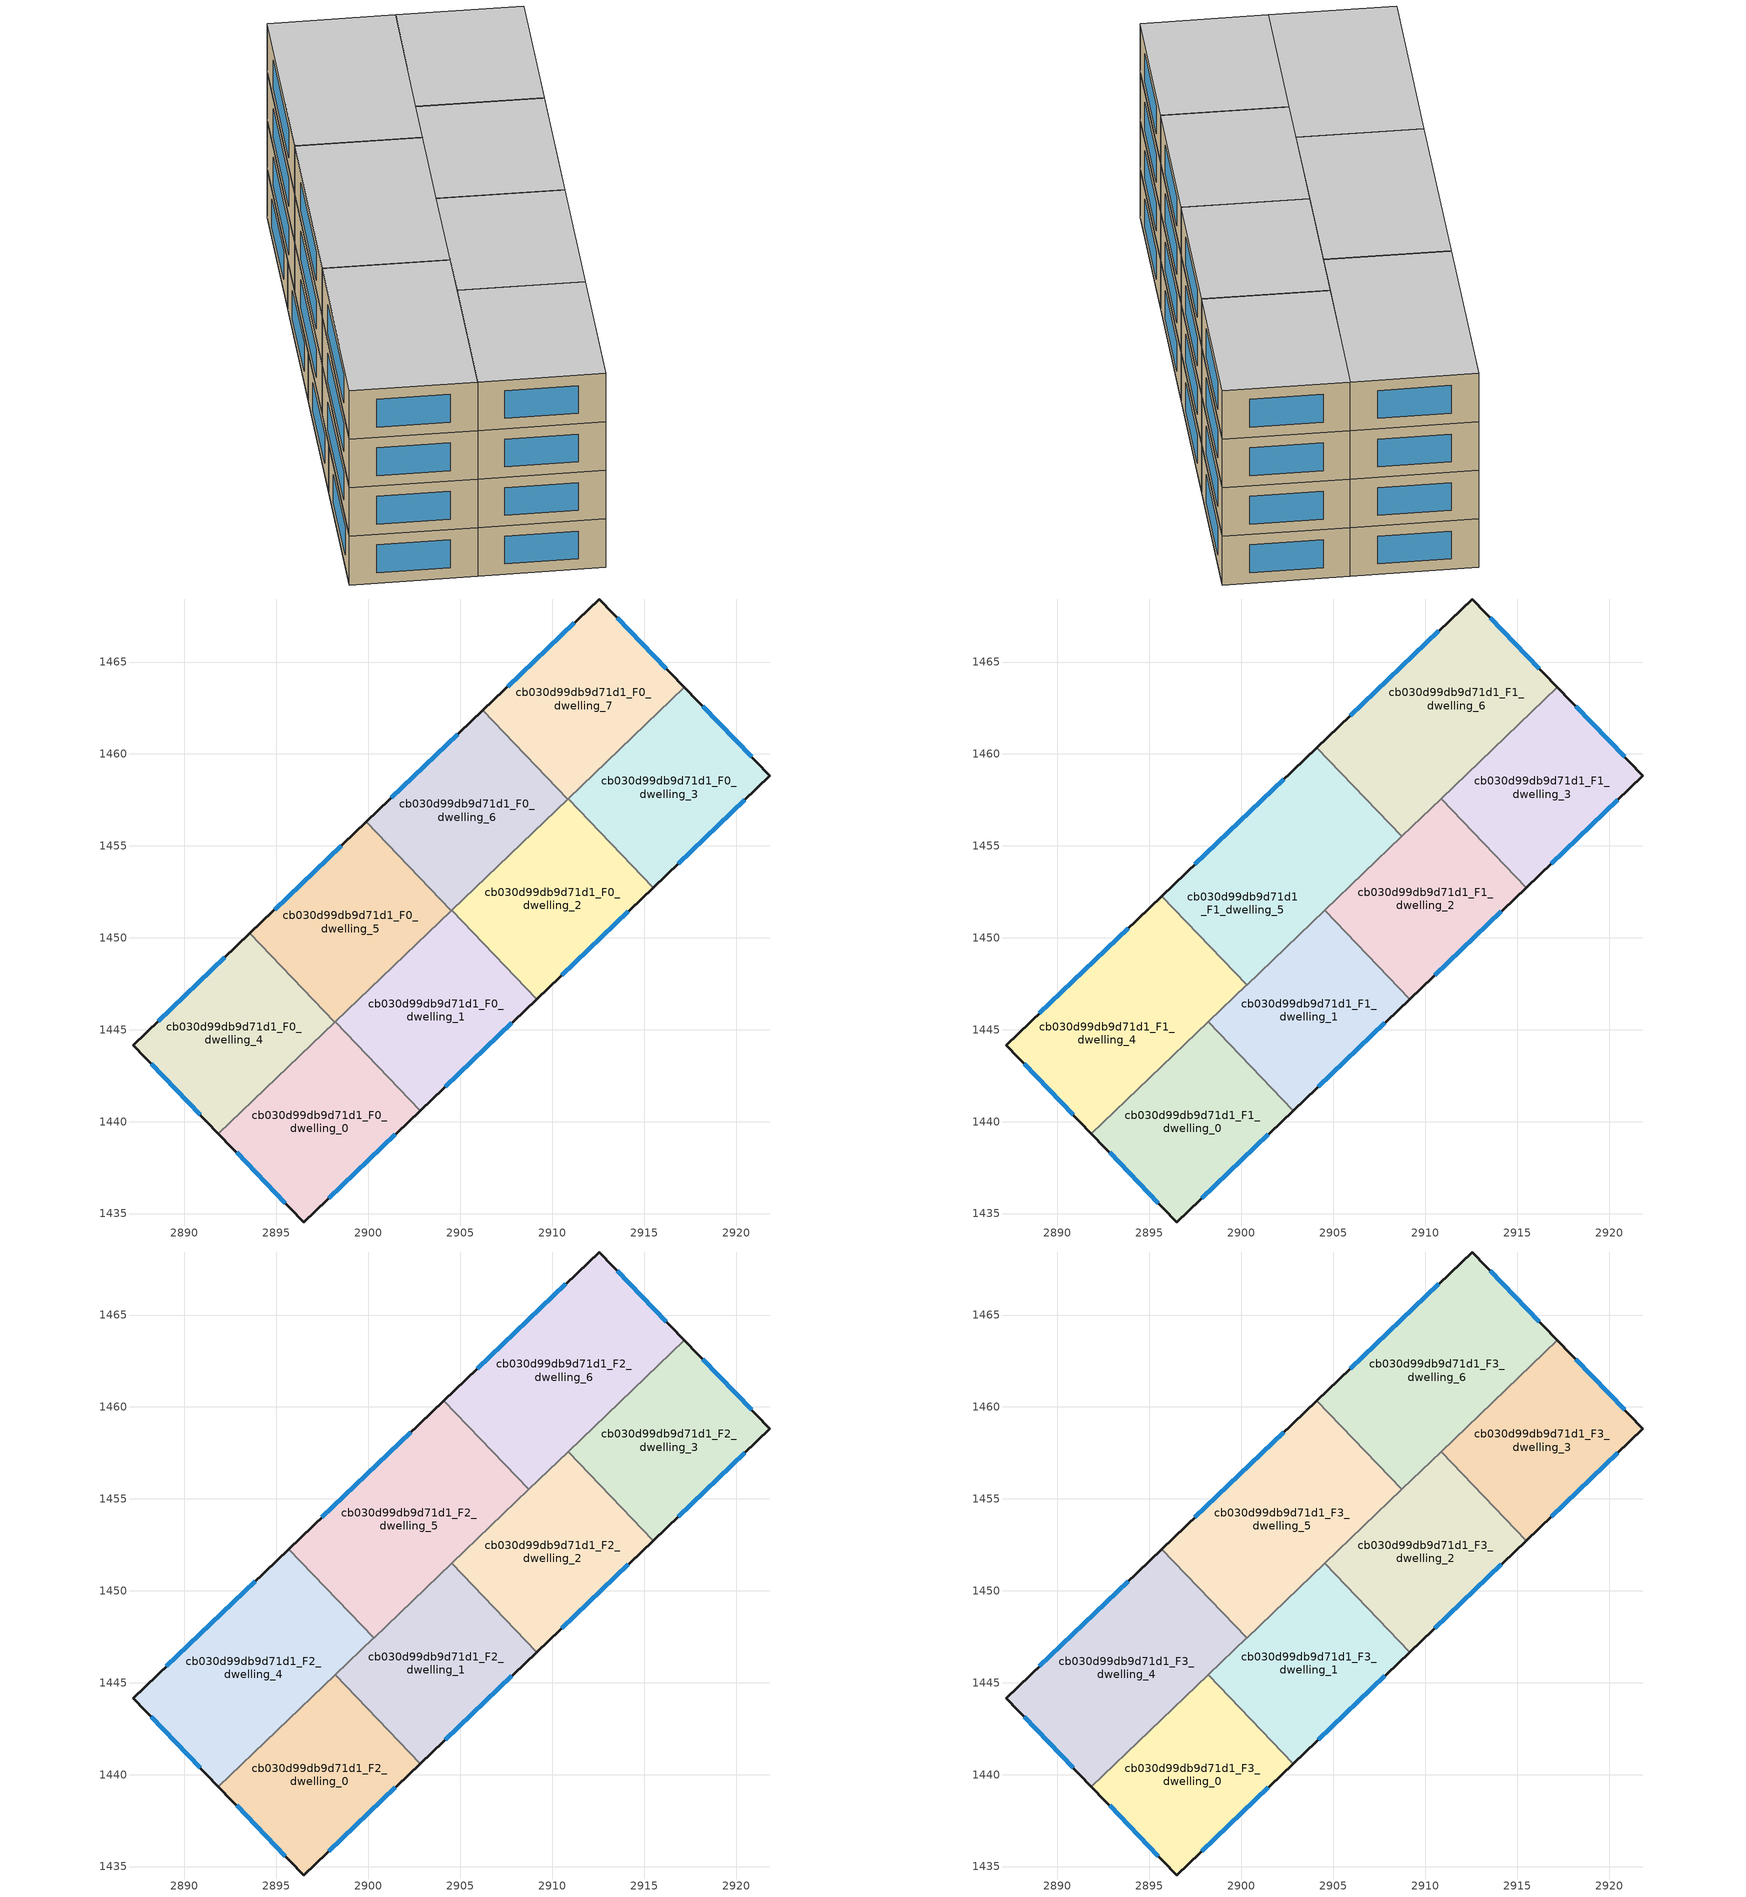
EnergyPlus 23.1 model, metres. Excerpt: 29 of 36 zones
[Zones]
cb030d99db9d71d1_F0_dwelling_0
 floor ground (EU_floor_Construction): 2898.2,1445.43 2902.82,1440.6 2896.48,1434.54 2891.85,1439.35 z0
 wall outside (EU_wall_Construction): 2891.85,1439.35 2896.48,1434.54 2902.82,1440.6 z0:3
 wall to cb030d99db9d71d1_F0_dwelling_1 (EU_wall_Construction): 2902.82,1440.6 2898.2,1445.43 z0:3
 wall to cb030d99db9d71d1_F0_dwelling_4 (EU_wall_Construction): 2898.18,1445.41 2891.85,1439.35 z0:3
 wall to cb030d99db9d71d1_F0_dwelling_5 (EU_wall_Construction): 2898.2,1445.43 2898.18,1445.41 z0:3
 window (EU_Window_Construction): 2897.84,1435.84 2901.46,1439.3 / 2892.84,1438.32 2895.49,1435.57 z0.64:2.36
cb030d99db9d71d1_F0_dwelling_1
 floor ground (EU_floor_Construction): 2904.53,1451.5 2909.16,1446.67 2902.82,1440.6 2898.2,1445.43 z0
 wall outside (EU_wall_Construction): 2902.82,1440.6 2909.16,1446.67 z0:3
 wall to cb030d99db9d71d1_F0_dwelling_2 (EU_wall_Construction): 2909.16,1446.67 2904.53,1451.5 z0:3
 wall to cb030d99db9d71d1_F0_dwelling_5 (EU_wall_Construction): 2904.51,1451.48 2898.2,1445.43 z0:3
 wall to cb030d99db9d71d1_F0_dwelling_6 (EU_wall_Construction): 2904.53,1451.5 2904.51,1451.48 z0:3
 window (EU_Window_Construction): 2904.17,1441.9 2907.8,1445.37 z0.64:2.36
cb030d99db9d71d1_F0_dwelling_2
 floor ground (EU_floor_Construction): 2910.87,1457.56 2915.49,1452.73 2909.16,1446.67 2904.53,1451.5 z0
 wall outside (EU_wall_Construction): 2909.16,1446.67 2915.49,1452.73 z0:3
 wall to cb030d99db9d71d1_F0_dwelling_3 (EU_wall_Construction): 2915.49,1452.73 2910.87,1457.56 z0:3
 wall to cb030d99db9d71d1_F0_dwelling_6 (EU_wall_Construction): 2910.85,1457.54 2904.53,1451.5 z0:3
 wall to cb030d99db9d71d1_F0_dwelling_7 (EU_wall_Construction): 2910.87,1457.56 2910.85,1457.54 z0:3
 window (EU_Window_Construction): 2910.51,1447.97 2914.14,1451.43 z0.64:2.36
cb030d99db9d71d1_F0_dwelling_3
 floor ground (EU_floor_Construction): 2917.2,1463.62 2921.84,1458.8 2915.49,1452.73 2910.87,1457.56 z0
 wall outside (EU_wall_Construction): 2915.49,1452.73 2921.84,1458.8 2917.2,1463.62 z0:3
 wall to cb030d99db9d71d1_F0_dwelling_7 (EU_wall_Construction): 2917.2,1463.62 2910.87,1457.56 z0:3
 window (EU_Window_Construction): 2920.85,1459.83 2918.19,1462.59 / 2916.85,1454.03 2920.48,1457.5 z0.64:2.36
cb030d99db9d71d1_F0_dwelling_4
 floor ground (EU_floor_Construction): 2893.55,1450.24 2898.18,1445.41 2891.85,1439.35 2887.21,1444.17 z0
 wall outside (EU_wall_Construction): 2893.55,1450.24 2887.21,1444.17 2891.85,1439.35 z0:3
 wall to cb030d99db9d71d1_F0_dwelling_5 (EU_wall_Construction): 2898.18,1445.41 2893.55,1450.24 z0:3
 window (EU_Window_Construction): 2888.2,1443.13 2890.85,1440.38 / 2892.19,1448.94 2888.57,1445.47 z0.64:2.36
cb030d99db9d71d1_F0_dwelling_5
 floor ground (EU_floor_Construction): 2899.89,1456.3 2904.51,1451.48 2898.18,1445.41 2893.55,1450.24 z0
 wall outside (EU_wall_Construction): 2899.89,1456.3 2893.55,1450.24 z0:3
 wall to cb030d99db9d71d1_F0_dwelling_6 (EU_wall_Construction): 2904.51,1451.48 2899.89,1456.3 z0:3
 window (EU_Window_Construction): 2898.53,1455.01 2894.91,1451.54 z0.64:2.36
cb030d99db9d71d1_F0_dwelling_6
 floor ground (EU_floor_Construction): 2906.23,1462.37 2910.85,1457.54 2904.51,1451.48 2899.89,1456.3 z0
 wall outside (EU_wall_Construction): 2906.23,1462.37 2899.89,1456.3 z0:3
 wall to cb030d99db9d71d1_F0_dwelling_7 (EU_wall_Construction): 2910.85,1457.54 2906.23,1462.37 z0:3
 window (EU_Window_Construction): 2904.87,1461.07 2901.25,1457.6 z0.64:2.36
cb030d99db9d71d1_F0_dwelling_7
 floor ground (EU_floor_Construction): 2912.55,1468.43 2917.2,1463.62 2910.85,1457.54 2906.23,1462.37 z0
 wall outside (EU_wall_Construction): 2917.2,1463.62 2912.55,1468.43 2906.23,1462.37 z0:3
 window (EU_Window_Construction): 2916.2,1464.65 2913.55,1467.4 / 2911.2,1467.13 2907.58,1463.67 z0.64:2.36
cb030d99db9d71d1_F1_dwelling_0
 floor to cb030d99db9d71d1_F0_dwelling_0 (EU_floor_Construction): 2898.2,1445.43 2902.82,1440.6 2896.48,1434.54 2891.85,1439.35 z3
 wall outside (EU_wall_Construction): 2891.85,1439.35 2896.48,1434.54 2902.82,1440.6 z3:6
 wall to cb030d99db9d71d1_F1_dwelling_1 (EU_wall_Construction): 2902.82,1440.6 2898.2,1445.43 z3:6
 wall to cb030d99db9d71d1_F1_dwelling_4 (EU_wall_Construction): 2898.2,1445.43 2891.85,1439.35 z3:6
 window (EU_Window_Construction): 2897.84,1435.84 2901.46,1439.3 / 2892.84,1438.32 2895.49,1435.57 z3.64:5.36
cb030d99db9d71d1_F1_dwelling_1
 floor to cb030d99db9d71d1_F0_dwelling_1 (EU_floor_Construction): 2904.53,1451.5 2909.16,1446.67 2902.82,1440.6 2898.2,1445.43 z3
 wall outside (EU_wall_Construction): 2902.82,1440.6 2909.16,1446.67 z3:6
 wall to cb030d99db9d71d1_F1_dwelling_2 (EU_wall_Construction): 2909.16,1446.67 2904.53,1451.5 z3:6
 wall to cb030d99db9d71d1_F1_dwelling_5 (EU_wall_Construction): 2904.53,1451.5 2900.29,1447.43 z3:6
 wall to cb030d99db9d71d1_F1_dwelling_4 (EU_wall_Construction): 2900.29,1447.43 2898.2,1445.43 z3:6
 window (EU_Window_Construction): 2904.17,1441.9 2907.8,1445.37 z3.64:5.36
cb030d99db9d71d1_F1_dwelling_2
 floor to cb030d99db9d71d1_F0_dwelling_2 (EU_floor_Construction): 2910.87,1457.56 2915.49,1452.73 2909.16,1446.67 2904.53,1451.5 z3
 wall outside (EU_wall_Construction): 2909.16,1446.67 2915.49,1452.73 z3:6
 wall to cb030d99db9d71d1_F1_dwelling_3 (EU_wall_Construction): 2915.49,1452.73 2910.87,1457.56 z3:6
 wall to cb030d99db9d71d1_F1_dwelling_6 (EU_wall_Construction): 2910.87,1457.56 2908.74,1455.52 z3:6
 wall to cb030d99db9d71d1_F1_dwelling_5 (EU_wall_Construction): 2908.74,1455.52 2904.53,1451.5 z3:6
 window (EU_Window_Construction): 2910.51,1447.97 2914.14,1451.43 z3.64:5.36
cb030d99db9d71d1_F1_dwelling_3
 floor to cb030d99db9d71d1_F0_dwelling_3 (EU_floor_Construction): 2917.2,1463.62 2921.84,1458.8 2915.49,1452.73 2910.87,1457.56 z3
 wall outside (EU_wall_Construction): 2915.49,1452.73 2921.84,1458.8 2917.2,1463.62 z3:6
 wall to cb030d99db9d71d1_F1_dwelling_6 (EU_wall_Construction): 2917.2,1463.62 2910.87,1457.56 z3:6
 window (EU_Window_Construction): 2920.85,1459.83 2918.19,1462.59 / 2916.85,1454.03 2920.48,1457.5 z3.64:5.36
cb030d99db9d71d1_F1_dwelling_4
 floor to cb030d99db9d71d1_F0_dwelling_4 (EU_floor_Construction): 2893.55,1450.24 2898.18,1445.41 2891.85,1439.35 2887.21,1444.17 z3
 floor to cb030d99db9d71d1_F0_dwelling_5 (EU_floor_Construction): 2895.67,1452.26 2900.29,1447.43 2898.18,1445.41 2893.55,1450.24 z3
 wall outside (EU_wall_Construction): 2895.67,1452.26 2887.21,1444.17 2891.85,1439.35 z3:6
 wall to cb030d99db9d71d1_F1_dwelling_5 (EU_wall_Construction): 2900.29,1447.43 2895.67,1452.26 z3:6
 window (EU_Window_Construction): 2888.2,1443.13 2890.85,1440.38 / 2893.85,1450.53 2889.02,1445.9 z3.64:5.36
cb030d99db9d71d1_F1_dwelling_5
 floor to cb030d99db9d71d1_F0_dwelling_5 (EU_floor_Construction): 2899.89,1456.3 2904.51,1451.48 2900.29,1447.43 2895.67,1452.26 z3
 floor to cb030d99db9d71d1_F0_dwelling_6 (EU_floor_Construction): 2904.12,1460.35 2908.74,1455.52 2904.51,1451.48 2899.89,1456.3 z3
 wall outside (EU_wall_Construction): 2904.11,1460.35 2895.67,1452.26 z3:6
 wall to cb030d99db9d71d1_F1_dwelling_6 (EU_wall_Construction): 2908.74,1455.52 2904.11,1460.35 z3:6
 window (EU_Window_Construction): 2902.31,1458.62 2897.48,1453.99 z3.64:5.36
cb030d99db9d71d1_F1_dwelling_6
 floor to cb030d99db9d71d1_F0_dwelling_7 (EU_floor_Construction): 2912.55,1468.43 2917.2,1463.62 2910.85,1457.54 2906.23,1462.37 z3
 floor to cb030d99db9d71d1_F0_dwelling_6 (EU_floor_Construction): 2906.23,1462.37 2910.85,1457.54 2908.74,1455.52 2904.12,1460.35 z3
 wall outside (EU_wall_Construction): 2917.2,1463.62 2912.55,1468.43 2904.11,1460.35 z3:6
 window (EU_Window_Construction): 2916.2,1464.65 2913.55,1467.4 / 2910.75,1466.7 2905.92,1462.08 z3.64:5.36
cb030d99db9d71d1_F2_dwelling_0
 floor to cb030d99db9d71d1_F1_dwelling_0 (EU_floor_Construction): 2898.2,1445.43 2902.82,1440.6 2896.48,1434.54 2891.85,1439.35 z6
 wall outside (EU_wall_Construction): 2891.85,1439.35 2896.48,1434.54 2902.82,1440.6 z6:9
 wall to cb030d99db9d71d1_F2_dwelling_1 (EU_wall_Construction): 2902.82,1440.6 2898.2,1445.43 z6:9
 wall to cb030d99db9d71d1_F2_dwelling_4 (EU_wall_Construction): 2898.2,1445.43 2891.85,1439.35 z6:9
 window (EU_Window_Construction): 2897.84,1435.84 2901.46,1439.3 / 2892.84,1438.32 2895.49,1435.57 z6.64:8.36
cb030d99db9d71d1_F2_dwelling_1
 floor to cb030d99db9d71d1_F1_dwelling_1 (EU_floor_Construction): 2904.53,1451.5 2909.16,1446.67 2902.82,1440.6 2898.2,1445.43 z6
 wall outside (EU_wall_Construction): 2902.82,1440.6 2909.16,1446.67 z6:9
 wall to cb030d99db9d71d1_F2_dwelling_2 (EU_wall_Construction): 2909.16,1446.67 2904.53,1451.5 z6:9
 wall to cb030d99db9d71d1_F2_dwelling_5 (EU_wall_Construction): 2904.53,1451.5 2900.29,1447.43 z6:9
 wall to cb030d99db9d71d1_F2_dwelling_4 (EU_wall_Construction): 2900.29,1447.43 2898.2,1445.43 z6:9
 window (EU_Window_Construction): 2904.17,1441.9 2907.8,1445.37 z6.64:8.36
cb030d99db9d71d1_F2_dwelling_2
 floor to cb030d99db9d71d1_F1_dwelling_2 (EU_floor_Construction): 2910.87,1457.56 2915.49,1452.73 2909.16,1446.67 2904.53,1451.5 z6
 wall outside (EU_wall_Construction): 2909.16,1446.67 2915.49,1452.73 z6:9
 wall to cb030d99db9d71d1_F2_dwelling_3 (EU_wall_Construction): 2915.49,1452.73 2910.87,1457.56 z6:9
 wall to cb030d99db9d71d1_F2_dwelling_6 (EU_wall_Construction): 2910.87,1457.56 2908.74,1455.52 z6:9
 wall to cb030d99db9d71d1_F2_dwelling_5 (EU_wall_Construction): 2908.74,1455.52 2904.53,1451.5 z6:9
 window (EU_Window_Construction): 2910.51,1447.97 2914.14,1451.43 z6.64:8.36
cb030d99db9d71d1_F2_dwelling_3
 floor to cb030d99db9d71d1_F1_dwelling_3 (EU_floor_Construction): 2917.2,1463.62 2921.84,1458.8 2915.49,1452.73 2910.87,1457.56 z6
 wall outside (EU_wall_Construction): 2915.49,1452.73 2921.84,1458.8 2917.2,1463.62 z6:9
 wall to cb030d99db9d71d1_F2_dwelling_6 (EU_wall_Construction): 2917.2,1463.62 2910.87,1457.56 z6:9
 window (EU_Window_Construction): 2920.85,1459.83 2918.19,1462.59 / 2916.85,1454.03 2920.48,1457.5 z6.64:8.36
cb030d99db9d71d1_F2_dwelling_4
 floor to cb030d99db9d71d1_F1_dwelling_4 (EU_floor_Construction): 2895.67,1452.26 2900.29,1447.43 2891.85,1439.35 2887.21,1444.17 z6
 wall outside (EU_wall_Construction): 2895.67,1452.26 2887.21,1444.17 2891.85,1439.35 z6:9
 wall to cb030d99db9d71d1_F2_dwelling_5 (EU_wall_Construction): 2900.29,1447.43 2895.67,1452.26 z6:9
 window (EU_Window_Construction): 2888.2,1443.13 2890.85,1440.38 / 2893.85,1450.53 2889.02,1445.9 z6.64:8.36
cb030d99db9d71d1_F2_dwelling_5
 floor to cb030d99db9d71d1_F1_dwelling_5 (EU_floor_Construction): 2904.11,1460.35 2908.74,1455.52 2900.29,1447.43 2895.67,1452.26 z6
 wall outside (EU_wall_Construction): 2904.11,1460.35 2895.67,1452.26 z6:9
 wall to cb030d99db9d71d1_F2_dwelling_6 (EU_wall_Construction): 2908.74,1455.52 2904.11,1460.35 z6:9
 window (EU_Window_Construction): 2902.31,1458.62 2897.48,1453.99 z6.64:8.36
cb030d99db9d71d1_F2_dwelling_6
 floor to cb030d99db9d71d1_F1_dwelling_6 (EU_floor_Construction): 2912.55,1468.43 2917.2,1463.62 2908.74,1455.52 2904.11,1460.35 z6
 wall outside (EU_wall_Construction): 2917.2,1463.62 2912.55,1468.43 2904.11,1460.35 z6:9
 window (EU_Window_Construction): 2916.2,1464.65 2913.55,1467.4 / 2910.75,1466.7 2905.92,1462.08 z6.64:8.36
cb030d99db9d71d1_F3_dwelling_0
 floor to cb030d99db9d71d1_F2_dwelling_0 (EU_floor_Construction): 2898.2,1445.43 2902.82,1440.6 2896.48,1434.54 2891.85,1439.35 z9
 wall outside (EU_wall_Construction): 2891.85,1439.35 2896.48,1434.54 2902.82,1440.6 z9:12
 wall to cb030d99db9d71d1_F3_dwelling_1 (EU_wall_Construction): 2902.82,1440.6 2898.2,1445.43 z9:12
 wall to cb030d99db9d71d1_F3_dwelling_4 (EU_wall_Construction): 2898.2,1445.43 2891.85,1439.35 z9:12
 window (EU_Window_Construction): 2897.84,1435.84 2901.46,1439.3 / 2892.84,1438.32 2895.49,1435.57 z9.64:11.36
 ceiling to cb030d99db9d71d1_F4_dwelling_0 (EU_floor_Construction): 2902.82,1440.6 2898.2,1445.43 2891.85,1439.35 2896.48,1434.54 z12
cb030d99db9d71d1_F3_dwelling_1
 floor to cb030d99db9d71d1_F2_dwelling_1 (EU_floor_Construction): 2904.53,1451.5 2909.16,1446.67 2902.82,1440.6 2898.2,1445.43 z9
 wall outside (EU_wall_Construction): 2902.82,1440.6 2909.16,1446.67 z9:12
 wall to cb030d99db9d71d1_F3_dwelling_2 (EU_wall_Construction): 2909.16,1446.67 2904.53,1451.5 z9:12
 wall to cb030d99db9d71d1_F3_dwelling_5 (EU_wall_Construction): 2904.53,1451.5 2900.29,1447.43 z9:12
 wall to cb030d99db9d71d1_F3_dwelling_4 (EU_wall_Construction): 2900.29,1447.43 2898.2,1445.43 z9:12
 window (EU_Window_Construction): 2904.17,1441.9 2907.8,1445.37 z9.64:11.36
 ceiling to cb030d99db9d71d1_F4_dwelling_1 (EU_floor_Construction): 2909.16,1446.67 2904.53,1451.5 2898.2,1445.43 2902.82,1440.6 z12
cb030d99db9d71d1_F3_dwelling_2
 floor to cb030d99db9d71d1_F2_dwelling_2 (EU_floor_Construction): 2910.87,1457.56 2915.49,1452.73 2909.16,1446.67 2904.53,1451.5 z9
 wall outside (EU_wall_Construction): 2909.16,1446.67 2915.49,1452.73 z9:12
 wall to cb030d99db9d71d1_F3_dwelling_3 (EU_wall_Construction): 2915.49,1452.73 2910.87,1457.56 z9:12
 wall to cb030d99db9d71d1_F3_dwelling_6 (EU_wall_Construction): 2910.87,1457.56 2908.74,1455.52 z9:12
 wall to cb030d99db9d71d1_F3_dwelling_5 (EU_wall_Construction): 2908.74,1455.52 2904.53,1451.5 z9:12
 window (EU_Window_Construction): 2910.51,1447.97 2914.14,1451.43 z9.64:11.36
 ceiling to cb030d99db9d71d1_F4_dwelling_2 (EU_floor_Construction): 2915.49,1452.73 2910.87,1457.56 2904.53,1451.5 2909.16,1446.67 z12
cb030d99db9d71d1_F3_dwelling_3
 floor to cb030d99db9d71d1_F2_dwelling_3 (EU_floor_Construction): 2917.2,1463.62 2921.84,1458.8 2915.49,1452.73 2910.87,1457.56 z9
 wall outside (EU_wall_Construction): 2915.49,1452.73 2921.84,1458.8 2917.2,1463.62 z9:12
 wall to cb030d99db9d71d1_F3_dwelling_6 (EU_wall_Construction): 2917.2,1463.62 2910.87,1457.56 z9:12
 window (EU_Window_Construction): 2920.85,1459.83 2918.19,1462.59 / 2916.85,1454.03 2920.48,1457.5 z9.64:11.36
 ceiling to cb030d99db9d71d1_F4_dwelling_3 (EU_floor_Construction): 2921.84,1458.8 2917.2,1463.62 2910.87,1457.56 2915.49,1452.73 z12
cb030d99db9d71d1_F3_dwelling_4
 floor to cb030d99db9d71d1_F2_dwelling_4 (EU_floor_Construction): 2895.67,1452.26 2900.29,1447.43 2891.85,1439.35 2887.21,1444.17 z9
 wall outside (EU_wall_Construction): 2895.67,1452.26 2887.21,1444.17 2891.85,1439.35 z9:12
 wall to cb030d99db9d71d1_F3_dwelling_5 (EU_wall_Construction): 2900.29,1447.43 2895.67,1452.26 z9:12
 window (EU_Window_Construction): 2888.2,1443.13 2890.85,1440.38 / 2893.85,1450.53 2889.02,1445.9 z9.64:11.36
 ceiling to cb030d99db9d71d1_F4_dwelling_4 (EU_floor_Construction): 2900.29,1447.43 2895.67,1452.26 2887.21,1444.17 2891.85,1439.35 z12
cb030d99db9d71d1_F3_dwelling_5
 floor to cb030d99db9d71d1_F2_dwelling_5 (EU_floor_Construction): 2904.11,1460.35 2908.74,1455.52 2900.29,1447.43 2895.67,1452.26 z9
 wall outside (EU_wall_Construction): 2904.11,1460.35 2895.67,1452.26 z9:12
 wall to cb030d99db9d71d1_F3_dwelling_6 (EU_wall_Construction): 2908.74,1455.52 2904.11,1460.35 z9:12
 window (EU_Window_Construction): 2902.31,1458.62 2897.48,1453.99 z9.64:11.36
 ceiling to cb030d99db9d71d1_F4_dwelling_5 (EU_floor_Construction): 2908.74,1455.52 2904.11,1460.35 2895.67,1452.26 2900.29,1447.43 z12
cb030d99db9d71d1_F3_dwelling_6
 floor to cb030d99db9d71d1_F2_dwelling_6 (EU_floor_Construction): 2912.55,1468.43 2917.2,1463.62 2908.74,1455.52 2904.11,1460.35 z9
 wall outside (EU_wall_Construction): 2917.2,1463.62 2912.55,1468.43 2904.11,1460.35 z9:12
 window (EU_Window_Construction): 2916.2,1464.65 2913.55,1467.4 / 2910.75,1466.7 2905.92,1462.08 z9.64:11.36
 ceiling to cb030d99db9d71d1_F4_dwelling_6 (EU_floor_Construction): 2917.2,1463.62 2912.55,1468.43 2904.11,1460.35 2908.74,1455.52 z12
[Building]
EU S2 Campaign: North Axis=0; Terrain=City; Solar Distribution=FullExterior
[Site:Location]
Yerevan-Zvartnots.Intl.AP: Latitude=40.15; Longitude=44.383; Time Zone=4; Elevation=854
[SizingPeriod:WeatherFileDays]
AnnualSizingPeriod: Begin Month=1; Begin Day of Month=1; End Month=12; End Day of Month=31; Day of Week for Start Day=Monday; Use Weather File Daylight Saving Period=No; Use Weather File Rain and Snow Indicators=No
[MATERIAL]
EU_InternalMass_Material: Roughness=MediumRough; Thickness=0.1; Conductivity=1; Density=1800; Specific Heat=900; Thermal Absorptance=0.9; Solar Absorptance=0.7; Visible Absorptance=0.7
[MATERIAL:NOMASS] Roughness=MediumRough; Thermal Absorptance=0.9; Solar Absorptance=0.7; Visible Absorptance=0.7
Name | Thermal Resistance
EU_wall_NoMass | 1.05043
EU_floor_NoMass | 0.478065
[WINDOWMATERIAL:SIMPLEGLAZINGSYSTEM]
EU_Window_SimpleGlazing: UFactor=2.5566; Solar Heat Gain Coefficient=0.75; Visible Transmittance=0.75
[CONSTRUCTION]
EU_wall_Construction: EU_wall_NoMass
EU_floor_Construction: EU_floor_NoMass
EU_Window_Construction: EU_Window_SimpleGlazing
EU_InternalMass_Construction: EU_InternalMass_Material
[ZONE] Type=1; Multiplier=1; Ceiling Height=autocalculate; Floor Area=autocalculate; Part of Total Floor Area=Yes
Name | Volume
cb030d99db9d71d1_F0_dwelling_0; cb030d99db9d71d1_F1_dwelling_0; cb030d99db9d71d1_F2_dwelling_0; cb030d99db9d71d1_F3_dwelling_0 | 175.922
cb030d99db9d71d1_F0_dwelling_1; cb030d99db9d71d1_F1_dwelling_1; cb030d99db9d71d1_F2_dwelling_1; cb030d99db9d71d1_F3_dwelling_1 | 175.909
cb030d99db9d71d1_F0_dwelling_2; cb030d99db9d71d1_F1_dwelling_2; cb030d99db9d71d1_F2_dwelling_2; cb030d99db9d71d1_F3_dwelling_2; cb030d99db9d71d1_F0_dwelling_5 | 175.934
cb030d99db9d71d1_F0_dwelling_3; cb030d99db9d71d1_F1_dwelling_3; cb030d99db9d71d1_F2_dwelling_3; cb030d99db9d71d1_F3_dwelling_3 | 175.924
cb030d99db9d71d1_F0_dwelling_4 | 175.93
cb030d99db9d71d1_F1_dwelling_4; cb030d99db9d71d1_F2_dwelling_4; cb030d99db9d71d1_F3_dwelling_4 | 234.57
cb030d99db9d71d1_F1_dwelling_5; cb030d99db9d71d1_F2_dwelling_5; cb030d99db9d71d1_F3_dwelling_5 | 234.579
cb030d99db9d71d1_F0_dwelling_6 | 175.903
cb030d99db9d71d1_F1_dwelling_6; cb030d99db9d71d1_F2_dwelling_6; cb030d99db9d71d1_F3_dwelling_6 | 234.588
cb030d99db9d71d1_F0_dwelling_7 | 175.926
[INTERNALMASS] Construction=EU_InternalMass_Construction
Name | Zone or ZoneList | Surface Area
cb030d99db9d71d1_F0_dwelling_0_EU_InternalMass | cb030d99db9d71d1_F0_dwelling_0 | 58.6406
cb030d99db9d71d1_F0_dwelling_1_EU_InternalMass | cb030d99db9d71d1_F0_dwelling_1 | 58.6363
cb030d99db9d71d1_F0_dwelling_2_EU_InternalMass | cb030d99db9d71d1_F0_dwelling_2 | 58.6447
cb030d99db9d71d1_F0_dwelling_3_EU_InternalMass | cb030d99db9d71d1_F0_dwelling_3 | 58.6412
cb030d99db9d71d1_F0_dwelling_4_EU_InternalMass | cb030d99db9d71d1_F0_dwelling_4 | 58.6432
cb030d99db9d71d1_F0_dwelling_5_EU_InternalMass | cb030d99db9d71d1_F0_dwelling_5 | 58.6445
cb030d99db9d71d1_F0_dwelling_6_EU_InternalMass | cb030d99db9d71d1_F0_dwelling_6 | 58.6344
cb030d99db9d71d1_F0_dwelling_7_EU_InternalMass | cb030d99db9d71d1_F0_dwelling_7 | 58.6421
cb030d99db9d71d1_F1_dwelling_0_EU_InternalMass | cb030d99db9d71d1_F1_dwelling_0 | 58.6406
cb030d99db9d71d1_F1_dwelling_1_EU_InternalMass | cb030d99db9d71d1_F1_dwelling_1 | 58.6363
cb030d99db9d71d1_F1_dwelling_2_EU_InternalMass | cb030d99db9d71d1_F1_dwelling_2 | 58.6447
cb030d99db9d71d1_F1_dwelling_3_EU_InternalMass | cb030d99db9d71d1_F1_dwelling_3 | 58.6412
cb030d99db9d71d1_F1_dwelling_4_EU_InternalMass | cb030d99db9d71d1_F1_dwelling_4 | 78.1901
cb030d99db9d71d1_F1_dwelling_5_EU_InternalMass | cb030d99db9d71d1_F1_dwelling_5 | 78.193
cb030d99db9d71d1_F1_dwelling_6_EU_InternalMass | cb030d99db9d71d1_F1_dwelling_6 | 78.1962
cb030d99db9d71d1_F2_dwelling_0_EU_InternalMass | cb030d99db9d71d1_F2_dwelling_0 | 58.6406
cb030d99db9d71d1_F2_dwelling_1_EU_InternalMass | cb030d99db9d71d1_F2_dwelling_1 | 58.6363
cb030d99db9d71d1_F2_dwelling_2_EU_InternalMass | cb030d99db9d71d1_F2_dwelling_2 | 58.6447
cb030d99db9d71d1_F2_dwelling_3_EU_InternalMass | cb030d99db9d71d1_F2_dwelling_3 | 58.6412
cb030d99db9d71d1_F2_dwelling_4_EU_InternalMass | cb030d99db9d71d1_F2_dwelling_4 | 78.1901
cb030d99db9d71d1_F2_dwelling_5_EU_InternalMass | cb030d99db9d71d1_F2_dwelling_5 | 78.193
cb030d99db9d71d1_F2_dwelling_6_EU_InternalMass | cb030d99db9d71d1_F2_dwelling_6 | 78.1962
cb030d99db9d71d1_F3_dwelling_0_EU_InternalMass | cb030d99db9d71d1_F3_dwelling_0 | 58.6406
cb030d99db9d71d1_F3_dwelling_1_EU_InternalMass | cb030d99db9d71d1_F3_dwelling_1 | 58.6363
cb030d99db9d71d1_F3_dwelling_2_EU_InternalMass | cb030d99db9d71d1_F3_dwelling_2 | 58.6447
cb030d99db9d71d1_F3_dwelling_3_EU_InternalMass | cb030d99db9d71d1_F3_dwelling_3 | 58.6412
cb030d99db9d71d1_F3_dwelling_4_EU_InternalMass | cb030d99db9d71d1_F3_dwelling_4 | 78.1901
cb030d99db9d71d1_F3_dwelling_5_EU_InternalMass | cb030d99db9d71d1_F3_dwelling_5 | 78.193
cb030d99db9d71d1_F3_dwelling_6_EU_InternalMass | cb030d99db9d71d1_F3_dwelling_6 | 78.1962
[OTHEREQUIPMENT] Fuel Type=Electricity; Design Level Calculation Method=Watts/Area; Power per Zone Floor Area=1; Fraction Latent=0; Fraction Radiant=0; Fraction Lost=0; Carbon Dioxide Generation Rate=0; EndUse Subcategory=EU_Step8_InternalGains
Name | Zone or ZoneList or Space or SpaceList | Schedule
EU_Step8_InternalGain_cb030d99db9d71d1_F0_dwelling_0_f000 | cb030d99db9d71d1_F0_dwelling_0 | EU_Step8_GainSchedule_cb030d99db9d71d1_F0_dwelling_0_f000
EU_Step8_InternalGain_cb030d99db9d71d1_F0_dwelling_1_f000 | cb030d99db9d71d1_F0_dwelling_1 | EU_Step8_GainSchedule_cb030d99db9d71d1_F0_dwelling_1_f000
EU_Step8_InternalGain_cb030d99db9d71d1_F0_dwelling_2_f000 | cb030d99db9d71d1_F0_dwelling_2 | EU_Step8_GainSchedule_cb030d99db9d71d1_F0_dwelling_2_f000
EU_Step8_InternalGain_cb030d99db9d71d1_F0_dwelling_3_f000 | cb030d99db9d71d1_F0_dwelling_3 | EU_Step8_GainSchedule_cb030d99db9d71d1_F0_dwelling_3_f000
EU_Step8_InternalGain_cb030d99db9d71d1_F0_dwelling_4_f000 | cb030d99db9d71d1_F0_dwelling_4 | EU_Step8_GainSchedule_cb030d99db9d71d1_F0_dwelling_4_f000
EU_Step8_InternalGain_cb030d99db9d71d1_F0_dwelling_5_f000 | cb030d99db9d71d1_F0_dwelling_5 | EU_Step8_GainSchedule_cb030d99db9d71d1_F0_dwelling_5_f000
EU_Step8_InternalGain_cb030d99db9d71d1_F0_dwelling_6_f000 | cb030d99db9d71d1_F0_dwelling_6 | EU_Step8_GainSchedule_cb030d99db9d71d1_F0_dwelling_6_f000
EU_Step8_InternalGain_cb030d99db9d71d1_F0_dwelling_7_f000 | cb030d99db9d71d1_F0_dwelling_7 | EU_Step8_GainSchedule_cb030d99db9d71d1_F0_dwelling_7_f000
EU_Step8_InternalGain_cb030d99db9d71d1_F1_dwelling_0_f000 | cb030d99db9d71d1_F1_dwelling_0 | EU_Step8_GainSchedule_cb030d99db9d71d1_F1_dwelling_0_f000
EU_Step8_InternalGain_cb030d99db9d71d1_F1_dwelling_1_f000 | cb030d99db9d71d1_F1_dwelling_1 | EU_Step8_GainSchedule_cb030d99db9d71d1_F1_dwelling_1_f000
EU_Step8_InternalGain_cb030d99db9d71d1_F1_dwelling_2_f000 | cb030d99db9d71d1_F1_dwelling_2 | EU_Step8_GainSchedule_cb030d99db9d71d1_F1_dwelling_2_f000
EU_Step8_InternalGain_cb030d99db9d71d1_F1_dwelling_3_f000 | cb030d99db9d71d1_F1_dwelling_3 | EU_Step8_GainSchedule_cb030d99db9d71d1_F1_dwelling_3_f000
EU_Step8_InternalGain_cb030d99db9d71d1_F1_dwelling_4_f000 | cb030d99db9d71d1_F1_dwelling_4 | EU_Step8_GainSchedule_cb030d99db9d71d1_F1_dwelling_4_f000
EU_Step8_InternalGain_cb030d99db9d71d1_F1_dwelling_5_f000 | cb030d99db9d71d1_F1_dwelling_5 | EU_Step8_GainSchedule_cb030d99db9d71d1_F1_dwelling_5_f000
EU_Step8_InternalGain_cb030d99db9d71d1_F1_dwelling_6_f000 | cb030d99db9d71d1_F1_dwelling_6 | EU_Step8_GainSchedule_cb030d99db9d71d1_F1_dwelling_6_f000
EU_Step8_InternalGain_cb030d99db9d71d1_F2_dwelling_0_f000 | cb030d99db9d71d1_F2_dwelling_0 | EU_Step8_GainSchedule_cb030d99db9d71d1_F2_dwelling_0_f000
EU_Step8_InternalGain_cb030d99db9d71d1_F2_dwelling_1_f000 | cb030d99db9d71d1_F2_dwelling_1 | EU_Step8_GainSchedule_cb030d99db9d71d1_F2_dwelling_1_f000
EU_Step8_InternalGain_cb030d99db9d71d1_F2_dwelling_2_f000 | cb030d99db9d71d1_F2_dwelling_2 | EU_Step8_GainSchedule_cb030d99db9d71d1_F2_dwelling_2_f000
EU_Step8_InternalGain_cb030d99db9d71d1_F2_dwelling_3_f000 | cb030d99db9d71d1_F2_dwelling_3 | EU_Step8_GainSchedule_cb030d99db9d71d1_F2_dwelling_3_f000
EU_Step8_InternalGain_cb030d99db9d71d1_F2_dwelling_4_f000 | cb030d99db9d71d1_F2_dwelling_4 | EU_Step8_GainSchedule_cb030d99db9d71d1_F2_dwelling_4_f000
EU_Step8_InternalGain_cb030d99db9d71d1_F2_dwelling_5_f000 | cb030d99db9d71d1_F2_dwelling_5 | EU_Step8_GainSchedule_cb030d99db9d71d1_F2_dwelling_5_f000
EU_Step8_InternalGain_cb030d99db9d71d1_F2_dwelling_6_f000 | cb030d99db9d71d1_F2_dwelling_6 | EU_Step8_GainSchedule_cb030d99db9d71d1_F2_dwelling_6_f000
EU_Step8_InternalGain_cb030d99db9d71d1_F3_dwelling_0_f000 | cb030d99db9d71d1_F3_dwelling_0 | EU_Step8_GainSchedule_cb030d99db9d71d1_F3_dwelling_0_f000
EU_Step8_InternalGain_cb030d99db9d71d1_F3_dwelling_1_f000 | cb030d99db9d71d1_F3_dwelling_1 | EU_Step8_GainSchedule_cb030d99db9d71d1_F3_dwelling_1_f000
EU_Step8_InternalGain_cb030d99db9d71d1_F3_dwelling_2_f000 | cb030d99db9d71d1_F3_dwelling_2 | EU_Step8_GainSchedule_cb030d99db9d71d1_F3_dwelling_2_f000
EU_Step8_InternalGain_cb030d99db9d71d1_F3_dwelling_3_f000 | cb030d99db9d71d1_F3_dwelling_3 | EU_Step8_GainSchedule_cb030d99db9d71d1_F3_dwelling_3_f000
EU_Step8_InternalGain_cb030d99db9d71d1_F3_dwelling_4_f000 | cb030d99db9d71d1_F3_dwelling_4 | EU_Step8_GainSchedule_cb030d99db9d71d1_F3_dwelling_4_f000
EU_Step8_InternalGain_cb030d99db9d71d1_F3_dwelling_5_f000 | cb030d99db9d71d1_F3_dwelling_5 | EU_Step8_GainSchedule_cb030d99db9d71d1_F3_dwelling_5_f000
EU_Step8_InternalGain_cb030d99db9d71d1_F3_dwelling_6_f000 | cb030d99db9d71d1_F3_dwelling_6 | EU_Step8_GainSchedule_cb030d99db9d71d1_F3_dwelling_6_f000
[ZONEVENTILATION:DESIGNFLOWRATE] Schedule=EU_AlwaysOn; Design Flow Rate Calculation Method=AirChanges/Hour; Air Changes per Hour=0.557805; Ventilation Type=Natural; Fan Pressure Rise=0; Fan Total Efficiency=1; Constant Term Coefficient=1; Temperature Term Coefficient=0; Velocity Term Coefficient=0; Velocity Squared Term Coefficient=0; Minimum Indoor Temperature=-100; Maximum Indoor Temperature=100; Delta Temperature=-100; Minimum Outdoor Temperature=-100; Maximum Outdoor Temperature=100; Maximum Wind Speed=40
Name | Zone or ZoneList or Space or SpaceList
EU_ConstantAir_cb030d99db9d71d1_F0_dwelling_0 | cb030d99db9d71d1_F0_dwelling_0
EU_ConstantAir_cb030d99db9d71d1_F0_dwelling_1 | cb030d99db9d71d1_F0_dwelling_1
EU_ConstantAir_cb030d99db9d71d1_F0_dwelling_2 | cb030d99db9d71d1_F0_dwelling_2
EU_ConstantAir_cb030d99db9d71d1_F0_dwelling_3 | cb030d99db9d71d1_F0_dwelling_3
EU_ConstantAir_cb030d99db9d71d1_F0_dwelling_4 | cb030d99db9d71d1_F0_dwelling_4
EU_ConstantAir_cb030d99db9d71d1_F0_dwelling_5 | cb030d99db9d71d1_F0_dwelling_5
EU_ConstantAir_cb030d99db9d71d1_F0_dwelling_6 | cb030d99db9d71d1_F0_dwelling_6
EU_ConstantAir_cb030d99db9d71d1_F0_dwelling_7 | cb030d99db9d71d1_F0_dwelling_7
EU_ConstantAir_cb030d99db9d71d1_F1_dwelling_0 | cb030d99db9d71d1_F1_dwelling_0
EU_ConstantAir_cb030d99db9d71d1_F1_dwelling_1 | cb030d99db9d71d1_F1_dwelling_1
EU_ConstantAir_cb030d99db9d71d1_F1_dwelling_2 | cb030d99db9d71d1_F1_dwelling_2
EU_ConstantAir_cb030d99db9d71d1_F1_dwelling_3 | cb030d99db9d71d1_F1_dwelling_3
EU_ConstantAir_cb030d99db9d71d1_F1_dwelling_4 | cb030d99db9d71d1_F1_dwelling_4
EU_ConstantAir_cb030d99db9d71d1_F1_dwelling_5 | cb030d99db9d71d1_F1_dwelling_5
EU_ConstantAir_cb030d99db9d71d1_F1_dwelling_6 | cb030d99db9d71d1_F1_dwelling_6
EU_ConstantAir_cb030d99db9d71d1_F2_dwelling_0 | cb030d99db9d71d1_F2_dwelling_0
EU_ConstantAir_cb030d99db9d71d1_F2_dwelling_1 | cb030d99db9d71d1_F2_dwelling_1
EU_ConstantAir_cb030d99db9d71d1_F2_dwelling_2 | cb030d99db9d71d1_F2_dwelling_2
EU_ConstantAir_cb030d99db9d71d1_F2_dwelling_3 | cb030d99db9d71d1_F2_dwelling_3
EU_ConstantAir_cb030d99db9d71d1_F2_dwelling_4 | cb030d99db9d71d1_F2_dwelling_4
EU_ConstantAir_cb030d99db9d71d1_F2_dwelling_5 | cb030d99db9d71d1_F2_dwelling_5
EU_ConstantAir_cb030d99db9d71d1_F2_dwelling_6 | cb030d99db9d71d1_F2_dwelling_6
EU_ConstantAir_cb030d99db9d71d1_F3_dwelling_0 | cb030d99db9d71d1_F3_dwelling_0
EU_ConstantAir_cb030d99db9d71d1_F3_dwelling_1 | cb030d99db9d71d1_F3_dwelling_1
EU_ConstantAir_cb030d99db9d71d1_F3_dwelling_2 | cb030d99db9d71d1_F3_dwelling_2
EU_ConstantAir_cb030d99db9d71d1_F3_dwelling_3 | cb030d99db9d71d1_F3_dwelling_3
EU_ConstantAir_cb030d99db9d71d1_F3_dwelling_4 | cb030d99db9d71d1_F3_dwelling_4
EU_ConstantAir_cb030d99db9d71d1_F3_dwelling_5 | cb030d99db9d71d1_F3_dwelling_5
EU_ConstantAir_cb030d99db9d71d1_F3_dwelling_6 | cb030d99db9d71d1_F3_dwelling_6
[HVACTEMPLATE:THERMOSTAT] Constant Heating Setpoint=20; Constant Cooling Setpoint=50
EU_HeatOnly_cb030d99db9d71d1_F0_dwelling_0; EU_HeatOnly_cb030d99db9d71d1_F0_dwelling_1; EU_HeatOnly_cb030d99db9d71d1_F0_dwelling_2; EU_HeatOnly_cb030d99db9d71d1_F0_dwelling_3; EU_HeatOnly_cb030d99db9d71d1_F0_dwelling_4; EU_HeatOnly_cb030d99db9d71d1_F0_dwelling_5; EU_HeatOnly_cb030d99db9d71d1_F0_dwelling_6; EU_HeatOnly_cb030d99db9d71d1_F0_dwelling_7; EU_HeatOnly_cb030d99db9d71d1_F1_dwelling_0; EU_HeatOnly_cb030d99db9d71d1_F1_dwelling_1; EU_HeatOnly_cb030d99db9d71d1_F1_dwelling_2; EU_HeatOnly_cb030d99db9d71d1_F1_dwelling_3; EU_HeatOnly_cb030d99db9d71d1_F1_dwelling_4; EU_HeatOnly_cb030d99db9d71d1_F1_dwelling_5; EU_HeatOnly_cb030d99db9d71d1_F1_dwelling_6; EU_HeatOnly_cb030d99db9d71d1_F2_dwelling_0; EU_HeatOnly_cb030d99db9d71d1_F2_dwelling_1; EU_HeatOnly_cb030d99db9d71d1_F2_dwelling_2; EU_HeatOnly_cb030d99db9d71d1_F2_dwelling_3; EU_HeatOnly_cb030d99db9d71d1_F2_dwelling_4; EU_HeatOnly_cb030d99db9d71d1_F2_dwelling_5; EU_HeatOnly_cb030d99db9d71d1_F2_dwelling_6; EU_HeatOnly_cb030d99db9d71d1_F3_dwelling_0; EU_HeatOnly_cb030d99db9d71d1_F3_dwelling_1; EU_HeatOnly_cb030d99db9d71d1_F3_dwelling_2; EU_HeatOnly_cb030d99db9d71d1_F3_dwelling_3; EU_HeatOnly_cb030d99db9d71d1_F3_dwelling_4; EU_HeatOnly_cb030d99db9d71d1_F3_dwelling_5; EU_HeatOnly_cb030d99db9d71d1_F3_dwelling_6; EU_HeatOnly_cb030d99db9d71d1_F4_dwelling_0; EU_HeatOnly_cb030d99db9d71d1_F4_dwelling_1; EU_HeatOnly_cb030d99db9d71d1_F4_dwelling_2; EU_HeatOnly_cb030d99db9d71d1_F4_dwelling_3; EU_HeatOnly_cb030d99db9d71d1_F4_dwelling_4; EU_HeatOnly_cb030d99db9d71d1_F4_dwelling_5; EU_HeatOnly_cb030d99db9d71d1_F4_dwelling_6
[HVACTEMPLATE:ZONE:IDEALLOADSAIRSYSTEM] System Availability Schedule=EU_AlwaysOn; Maximum Heating Supply Air Temperature=50; Minimum Cooling Supply Air Temperature=13; Maximum Heating Supply Air Humidity Ratio=0.0156; Minimum Cooling Supply Air Humidity Ratio=0.0077; Heating Limit=NoLimit; Cooling Limit=NoLimit; Heating Availability Schedule=EU_AlwaysOn; Cooling Availability Schedule=EU_CoolingOff; Dehumidification Control Type=ConstantSensibleHeatRatio; Cooling Sensible Heat Ratio=0.7; Dehumidification Setpoint=60; Humidification Control Type=None; Humidification Setpoint=30; Outdoor Air Method=None; Outdoor Air Flow Rate per Person=0.00944; Outdoor Air Flow Rate per Zone Floor Area=0; Outdoor Air Flow Rate per Zone=0; Demand Controlled Ventilation Type=None; Outdoor Air Economizer Type=NoEconomizer; Heat Recovery Type=None; Sensible Heat Recovery Effectiveness=0.7; Latent Heat Recovery Effectiveness=0.65
Name | Template Thermostat
cb030d99db9d71d1_F0_dwelling_0 | EU_HeatOnly_cb030d99db9d71d1_F0_dwelling_0
cb030d99db9d71d1_F0_dwelling_1 | EU_HeatOnly_cb030d99db9d71d1_F0_dwelling_1
cb030d99db9d71d1_F0_dwelling_2 | EU_HeatOnly_cb030d99db9d71d1_F0_dwelling_2
cb030d99db9d71d1_F0_dwelling_3 | EU_HeatOnly_cb030d99db9d71d1_F0_dwelling_3
cb030d99db9d71d1_F0_dwelling_4 | EU_HeatOnly_cb030d99db9d71d1_F0_dwelling_4
cb030d99db9d71d1_F0_dwelling_5 | EU_HeatOnly_cb030d99db9d71d1_F0_dwelling_5
cb030d99db9d71d1_F0_dwelling_6 | EU_HeatOnly_cb030d99db9d71d1_F0_dwelling_6
cb030d99db9d71d1_F0_dwelling_7 | EU_HeatOnly_cb030d99db9d71d1_F0_dwelling_7
cb030d99db9d71d1_F1_dwelling_0 | EU_HeatOnly_cb030d99db9d71d1_F1_dwelling_0
cb030d99db9d71d1_F1_dwelling_1 | EU_HeatOnly_cb030d99db9d71d1_F1_dwelling_1
cb030d99db9d71d1_F1_dwelling_2 | EU_HeatOnly_cb030d99db9d71d1_F1_dwelling_2
cb030d99db9d71d1_F1_dwelling_3 | EU_HeatOnly_cb030d99db9d71d1_F1_dwelling_3
cb030d99db9d71d1_F1_dwelling_4 | EU_HeatOnly_cb030d99db9d71d1_F1_dwelling_4
cb030d99db9d71d1_F1_dwelling_5 | EU_HeatOnly_cb030d99db9d71d1_F1_dwelling_5
cb030d99db9d71d1_F1_dwelling_6 | EU_HeatOnly_cb030d99db9d71d1_F1_dwelling_6
cb030d99db9d71d1_F2_dwelling_0 | EU_HeatOnly_cb030d99db9d71d1_F2_dwelling_0
cb030d99db9d71d1_F2_dwelling_1 | EU_HeatOnly_cb030d99db9d71d1_F2_dwelling_1
cb030d99db9d71d1_F2_dwelling_2 | EU_HeatOnly_cb030d99db9d71d1_F2_dwelling_2
cb030d99db9d71d1_F2_dwelling_3 | EU_HeatOnly_cb030d99db9d71d1_F2_dwelling_3
cb030d99db9d71d1_F2_dwelling_4 | EU_HeatOnly_cb030d99db9d71d1_F2_dwelling_4
cb030d99db9d71d1_F2_dwelling_5 | EU_HeatOnly_cb030d99db9d71d1_F2_dwelling_5
cb030d99db9d71d1_F2_dwelling_6 | EU_HeatOnly_cb030d99db9d71d1_F2_dwelling_6
cb030d99db9d71d1_F3_dwelling_0 | EU_HeatOnly_cb030d99db9d71d1_F3_dwelling_0
cb030d99db9d71d1_F3_dwelling_1 | EU_HeatOnly_cb030d99db9d71d1_F3_dwelling_1
cb030d99db9d71d1_F3_dwelling_2 | EU_HeatOnly_cb030d99db9d71d1_F3_dwelling_2
cb030d99db9d71d1_F3_dwelling_3 | EU_HeatOnly_cb030d99db9d71d1_F3_dwelling_3
cb030d99db9d71d1_F3_dwelling_4 | EU_HeatOnly_cb030d99db9d71d1_F3_dwelling_4
cb030d99db9d71d1_F3_dwelling_5 | EU_HeatOnly_cb030d99db9d71d1_F3_dwelling_5
cb030d99db9d71d1_F3_dwelling_6 | EU_HeatOnly_cb030d99db9d71d1_F3_dwelling_6
[SIZING:ZONE] Zone Cooling Design Supply Air Temperature Input Method=SupplyAirTemperature; Zone Cooling Design Supply Air Temperature=13; Zone Heating Design Supply Air Temperature Input Method=SupplyAirTemperature; Zone Heating Design Supply Air Temperature=50; Zone Cooling Design Supply Air Humidity Ratio=0.008; Zone Heating Design Supply Air Humidity Ratio=0.008; Cooling Design Air Flow Method=DesignDay; Cooling Design Air Flow Rate=0; Cooling Minimum Air Flow per Zone Floor Area=0.000762; Cooling Minimum Air Flow=0; Cooling Minimum Air Flow Fraction=0.2; Heating Design Air Flow Method=DesignDay; Heating Design Air Flow Rate=0; Heating Maximum Air Flow per Zone Floor Area=0.002032; Heating Maximum Air Flow=0.141576; Heating Maximum Air Flow Fraction=0.3; Account for Dedicated Outdoor Air System=No; Dedicated Outdoor Air System Control Strategy=NeutralSupplyAir; Dedicated Outdoor Air Low Setpoint Temperature for Design=autosize; Dedicated Outdoor Air High Setpoint Temperature for Design=autosize; Zone Load Sizing Method=Sensible Load Only No Latent Load; Zone Latent Cooling Design Supply Air Humidity Ratio Input Method=HumidityRatioDifference; Zone Cooling Design Supply Air Humidity Ratio Difference=0.005; Zone Latent Heating Design Supply Air Humidity Ratio Input Method=HumidityRatioDifference; Zone Humidification Design Supply Air Humidity Ratio Difference=0.005
cb030d99db9d71d1_F0_dwelling_0; cb030d99db9d71d1_F0_dwelling_1; cb030d99db9d71d1_F0_dwelling_2; cb030d99db9d71d1_F0_dwelling_3; cb030d99db9d71d1_F0_dwelling_4; cb030d99db9d71d1_F0_dwelling_5; cb030d99db9d71d1_F0_dwelling_6; cb030d99db9d71d1_F0_dwelling_7; cb030d99db9d71d1_F1_dwelling_0; cb030d99db9d71d1_F1_dwelling_1; cb030d99db9d71d1_F1_dwelling_2; cb030d99db9d71d1_F1_dwelling_3; cb030d99db9d71d1_F1_dwelling_4; cb030d99db9d71d1_F1_dwelling_5; cb030d99db9d71d1_F1_dwelling_6; cb030d99db9d71d1_F2_dwelling_0; cb030d99db9d71d1_F2_dwelling_1; cb030d99db9d71d1_F2_dwelling_2; cb030d99db9d71d1_F2_dwelling_3; cb030d99db9d71d1_F2_dwelling_4; cb030d99db9d71d1_F2_dwelling_5; cb030d99db9d71d1_F2_dwelling_6; cb030d99db9d71d1_F3_dwelling_0; cb030d99db9d71d1_F3_dwelling_1; cb030d99db9d71d1_F3_dwelling_2; cb030d99db9d71d1_F3_dwelling_3; cb030d99db9d71d1_F3_dwelling_4; cb030d99db9d71d1_F3_dwelling_5; cb030d99db9d71d1_F3_dwelling_6
[SCHEDULE:CONSTANT]
Name | Hourly Value
EU_AlwaysOn | 1
EU_CoolingOff | 0
[SCHEDULE:FILE] Column Number=1; Rows to Skip at Top=0; Number of Hours of Data=8760; Column Separator=Comma; Interpolate to Timestep=No; Minutes per Item=60; Adjust Schedule for Daylight Savings=Yes
Name | File
EU_Step8_GainSchedule_cb030d99db9d71d1_F0_dwelling_0_f000 | ../../schedules/cb030d99db9d71d1/cb030d99db9d71d1_F0_dwelling_0_f000_gain.csv
EU_Step8_GainSchedule_cb030d99db9d71d1_F0_dwelling_1_f000 | ../../schedules/cb030d99db9d71d1/cb030d99db9d71d1_F0_dwelling_1_f000_gain.csv
EU_Step8_GainSchedule_cb030d99db9d71d1_F0_dwelling_2_f000 | ../../schedules/cb030d99db9d71d1/cb030d99db9d71d1_F0_dwelling_2_f000_gain.csv
EU_Step8_GainSchedule_cb030d99db9d71d1_F0_dwelling_3_f000 | ../../schedules/cb030d99db9d71d1/cb030d99db9d71d1_F0_dwelling_3_f000_gain.csv
EU_Step8_GainSchedule_cb030d99db9d71d1_F0_dwelling_4_f000 | ../../schedules/cb030d99db9d71d1/cb030d99db9d71d1_F0_dwelling_4_f000_gain.csv
EU_Step8_GainSchedule_cb030d99db9d71d1_F0_dwelling_5_f000 | ../../schedules/cb030d99db9d71d1/cb030d99db9d71d1_F0_dwelling_5_f000_gain.csv
EU_Step8_GainSchedule_cb030d99db9d71d1_F0_dwelling_6_f000 | ../../schedules/cb030d99db9d71d1/cb030d99db9d71d1_F0_dwelling_6_f000_gain.csv
EU_Step8_GainSchedule_cb030d99db9d71d1_F0_dwelling_7_f000 | ../../schedules/cb030d99db9d71d1/cb030d99db9d71d1_F0_dwelling_7_f000_gain.csv
EU_Step8_GainSchedule_cb030d99db9d71d1_F1_dwelling_0_f000 | ../../schedules/cb030d99db9d71d1/cb030d99db9d71d1_F1_dwelling_0_f000_gain.csv
EU_Step8_GainSchedule_cb030d99db9d71d1_F1_dwelling_1_f000 | ../../schedules/cb030d99db9d71d1/cb030d99db9d71d1_F1_dwelling_1_f000_gain.csv
EU_Step8_GainSchedule_cb030d99db9d71d1_F1_dwelling_2_f000 | ../../schedules/cb030d99db9d71d1/cb030d99db9d71d1_F1_dwelling_2_f000_gain.csv
EU_Step8_GainSchedule_cb030d99db9d71d1_F1_dwelling_3_f000 | ../../schedules/cb030d99db9d71d1/cb030d99db9d71d1_F1_dwelling_3_f000_gain.csv
EU_Step8_GainSchedule_cb030d99db9d71d1_F1_dwelling_4_f000 | ../../schedules/cb030d99db9d71d1/cb030d99db9d71d1_F1_dwelling_4_f000_gain.csv
EU_Step8_GainSchedule_cb030d99db9d71d1_F1_dwelling_5_f000 | ../../schedules/cb030d99db9d71d1/cb030d99db9d71d1_F1_dwelling_5_f000_gain.csv
EU_Step8_GainSchedule_cb030d99db9d71d1_F1_dwelling_6_f000 | ../../schedules/cb030d99db9d71d1/cb030d99db9d71d1_F1_dwelling_6_f000_gain.csv
EU_Step8_GainSchedule_cb030d99db9d71d1_F2_dwelling_0_f000 | ../../schedules/cb030d99db9d71d1/cb030d99db9d71d1_F2_dwelling_0_f000_gain.csv
EU_Step8_GainSchedule_cb030d99db9d71d1_F2_dwelling_1_f000 | ../../schedules/cb030d99db9d71d1/cb030d99db9d71d1_F2_dwelling_1_f000_gain.csv
EU_Step8_GainSchedule_cb030d99db9d71d1_F2_dwelling_2_f000 | ../../schedules/cb030d99db9d71d1/cb030d99db9d71d1_F2_dwelling_2_f000_gain.csv
EU_Step8_GainSchedule_cb030d99db9d71d1_F2_dwelling_3_f000 | ../../schedules/cb030d99db9d71d1/cb030d99db9d71d1_F2_dwelling_3_f000_gain.csv
EU_Step8_GainSchedule_cb030d99db9d71d1_F2_dwelling_4_f000 | ../../schedules/cb030d99db9d71d1/cb030d99db9d71d1_F2_dwelling_4_f000_gain.csv
EU_Step8_GainSchedule_cb030d99db9d71d1_F2_dwelling_5_f000 | ../../schedules/cb030d99db9d71d1/cb030d99db9d71d1_F2_dwelling_5_f000_gain.csv
EU_Step8_GainSchedule_cb030d99db9d71d1_F2_dwelling_6_f000 | ../../schedules/cb030d99db9d71d1/cb030d99db9d71d1_F2_dwelling_6_f000_gain.csv
EU_Step8_GainSchedule_cb030d99db9d71d1_F3_dwelling_0_f000 | ../../schedules/cb030d99db9d71d1/cb030d99db9d71d1_F3_dwelling_0_f000_gain.csv
EU_Step8_GainSchedule_cb030d99db9d71d1_F3_dwelling_1_f000 | ../../schedules/cb030d99db9d71d1/cb030d99db9d71d1_F3_dwelling_1_f000_gain.csv
EU_Step8_GainSchedule_cb030d99db9d71d1_F3_dwelling_2_f000 | ../../schedules/cb030d99db9d71d1/cb030d99db9d71d1_F3_dwelling_2_f000_gain.csv
EU_Step8_GainSchedule_cb030d99db9d71d1_F3_dwelling_3_f000 | ../../schedules/cb030d99db9d71d1/cb030d99db9d71d1_F3_dwelling_3_f000_gain.csv
EU_Step8_GainSchedule_cb030d99db9d71d1_F3_dwelling_4_f000 | ../../schedules/cb030d99db9d71d1/cb030d99db9d71d1_F3_dwelling_4_f000_gain.csv
EU_Step8_GainSchedule_cb030d99db9d71d1_F3_dwelling_5_f000 | ../../schedules/cb030d99db9d71d1/cb030d99db9d71d1_F3_dwelling_5_f000_gain.csv
EU_Step8_GainSchedule_cb030d99db9d71d1_F3_dwelling_6_f000 | ../../schedules/cb030d99db9d71d1/cb030d99db9d71d1_F3_dwelling_6_f000_gain.csv
